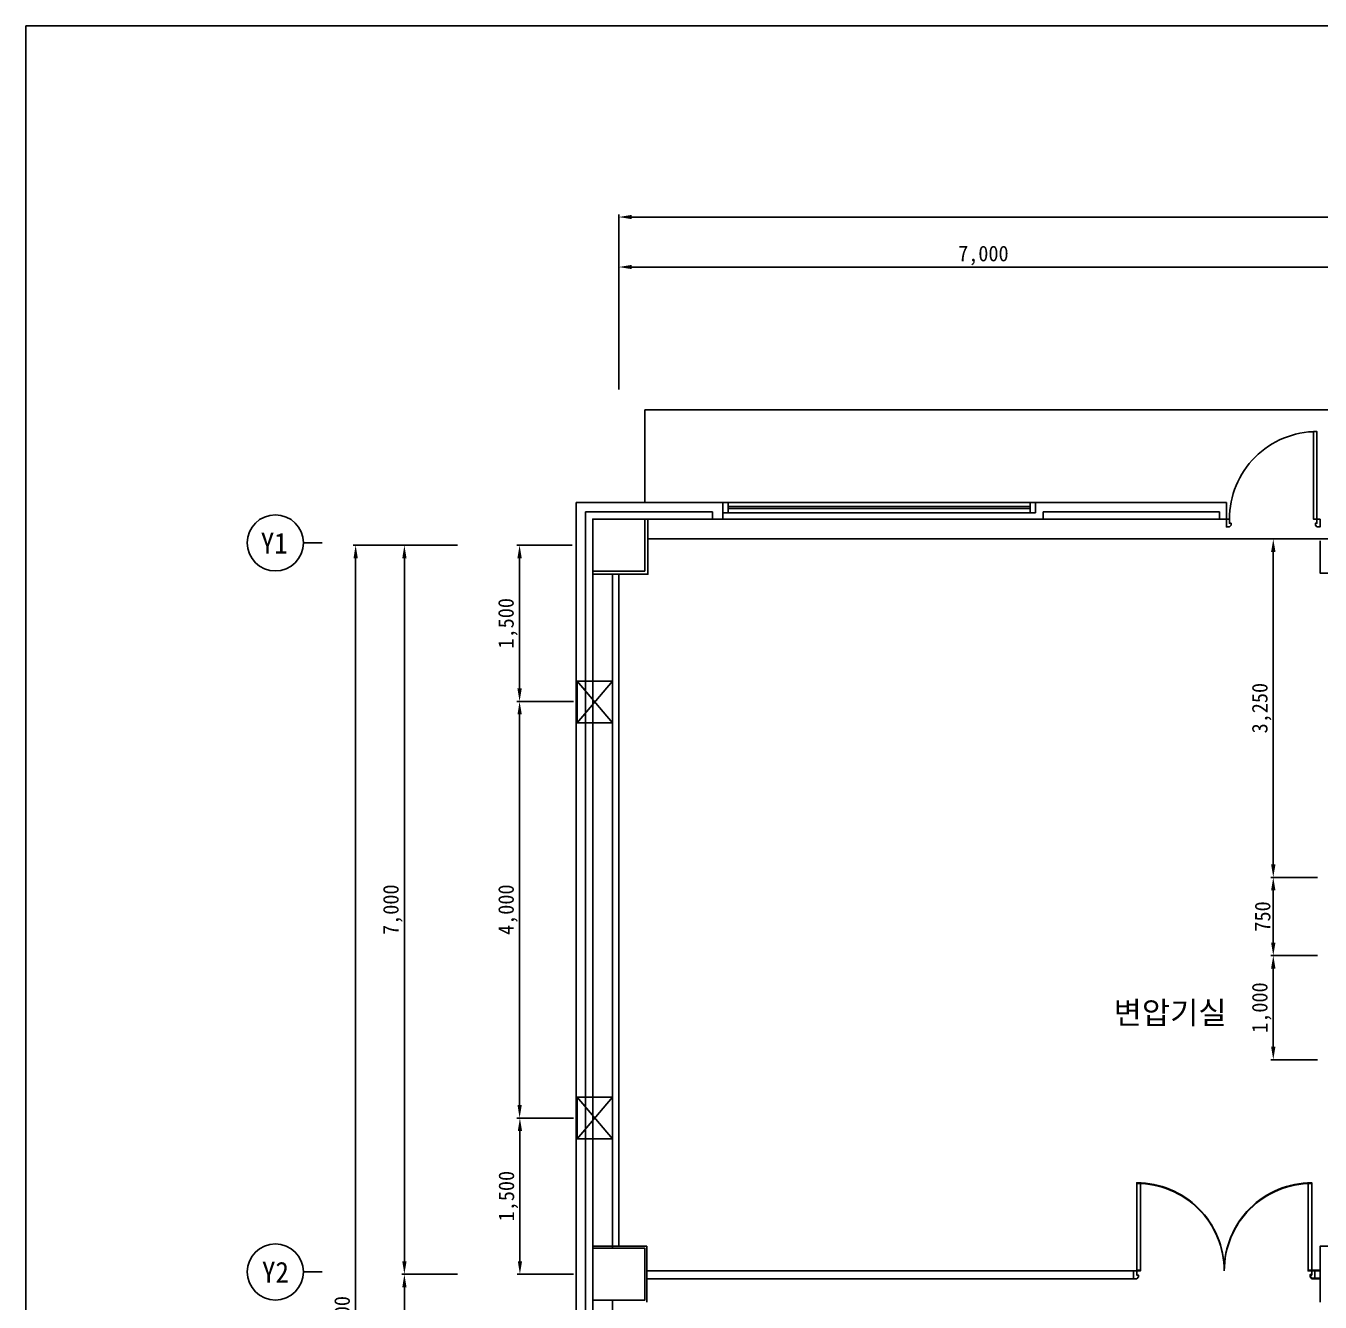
# Model space of a CAD drawing. Header units: millimetres. Extents: x 89299 to 129099, y -68303 to -37058.
# Drawn here: x 89299 to 101723, y -54757 to -42503 of the extents above; entities that cross this region are included whole.
import ezdxf
from ezdxf.enums import TextEntityAlignment as Align

# ---------------------------------------------------------------- set-up
doc = ezdxf.new("R2010")
doc.units = ezdxf.units.MM
for name, color, linetype in [('TT-BASE', 253, 'Continuous'), ('TZ-BASE', 253, 'Continuous'), ('TZ-DIMS', 1, 'Continuous'), ('TZ-LEAL', 1, 'Continuous'), ('TZ-LEAT', 3, 'Continuous')]:
    doc.layers.add(name, color=color, linetype=linetype)
doc.layers.add('TX-PAPR', color=2, linetype='Continuous', plot=False)
doc.styles.get("Standard").update_dxf_attribs({"font": 'GulimChe.ttf'})
doc.linetypes.add('BATTINB', pattern='A,0,-0.0025,[134,GulimChe.ttf,S=0.0025,R=0,X=-0.0025,Y=0.01],-0.005,[134,GulimChe.ttf,S=0.0025,R=180,X=0.0025,Y=0.01],-0.0025', length=0.01)
doc.dimstyles.new('D50', dxfattribs={"dimscale": 50, "dimtxt": 3, "dimasz": 2.5, "dimexe": 0.5, "dimexo": 0.5, "dimgap": 0.5, "dimtad": 1, "dimdec": 0, "dimzin": 1, "dimdsep": 46, "dimlunit": 6, "dimtxsty": 'Standard', "dimcen": 1, "dimclrd": 1, "dimclre": 1, "dimclrt": 3, "dimadec": 0, "dimazin": 0, "dimtfac": 1, "dimtdec": 0, "dimtix": 1, "dimtmove": 2, "dimatfit": 3, "dimfxl": 0, "dimtvp": 2, "dimlwd": -1, "dimlwe": -1, "dimarcsym": 0})

# ---------------------------------------------------------------- blocks, each defined once
blk = doc.blocks.new('*D17')
at = {"layer": 'DEFPOINTS', "color": 0, "ltscale": 0.1}
for p in [(101991, -44819), (94990, -46021), (101991, -46021)]:
    blk.add_point(p, dxfattribs=at)
at = {"layer": 'TZ-DIMS', "color": 1, "ltscale": 0.1}
for p, q in [((94990, -45996), (94990, -44794)), ((95115, -44819), (101866, -44819)), ((101991, -45996), (101991, -44794))]:
    blk.add_line(p, q, dxfattribs=at)
for points in [[(95115, -44798), (95115, -44839), (94990, -44819)], [(101866, -44798), (101866, -44839), (101991, -44819)]]:
    blk.add_solid(points, dxfattribs=at)
at = {"layer": 'TZ-DIMS', "color": 3, "ltscale": 0.1, "insert": (98490, -44708), "char_height": 150, "attachment_point": 5}
blk.add_mtext('7,000', dxfattribs=at)
blk = doc.blocks.new('*D23')
at = {"layer": 'DEFPOINTS', "color": 0, "ltscale": 0.1}
for p in [(121991, -44339), (94990, -46021), (121991, -46021)]:
    blk.add_point(p, dxfattribs=at)
at = {"layer": 'TZ-DIMS', "color": 1, "ltscale": 0.1}
for p, q in [((94990, -45996), (94990, -44314)), ((95115, -44339), (121866, -44339)), ((121991, -45996), (121991, -44314))]:
    blk.add_line(p, q, dxfattribs=at)
for points in [[(95115, -44318), (95115, -44359), (94990, -44339)], [(121866, -44318), (121866, -44359), (121991, -44339)]]:
    blk.add_solid(points, dxfattribs=at)
at = {"layer": 'TZ-DIMS', "color": 3, "ltscale": 0.1, "insert": (108490, -44228), "char_height": 150, "attachment_point": 5}
blk.add_mtext('27,000', dxfattribs=at)
blk = doc.blocks.new('*D3')
at = {"layer": 'DEFPOINTS', "color": 0, "ltscale": 0.1}
for p in [(92932, -54489), (93466, -54489), (93466, -62489)]:
    blk.add_point(p, dxfattribs=at)
at = {"layer": 'TZ-DIMS', "color": 1, "ltscale": 0.1}
for p, q in [((93441, -54489), (92907, -54489)), ((92932, -62364), (92932, -54614)), ((93441, -62489), (92907, -62489))]:
    blk.add_line(p, q, dxfattribs=at)
for points in [[(92912, -54614), (92953, -54614), (92932, -54489)], [(92912, -62364), (92953, -62364), (92932, -62489)]]:
    blk.add_solid(points, dxfattribs=at)
at = {"layer": 'TZ-DIMS', "color": 3, "ltscale": 0.1, "insert": (92821, -58489), "char_height": 150, "attachment_point": 5, "rotation": 90}
blk.add_mtext('8,000', dxfattribs=at)
blk = doc.blocks.new('*D4')
at = {"layer": 'DEFPOINTS', "color": 0, "ltscale": 0.1}
for p in [(93466, -47489), (92932, -54489), (93466, -54489)]:
    blk.add_point(p, dxfattribs=at)
at = {"layer": 'TZ-DIMS', "color": 1, "ltscale": 0.1}
for p, q in [((93441, -47489), (92907, -47489)), ((92932, -47614), (92932, -54364)), ((93441, -54489), (92907, -54489))]:
    blk.add_line(p, q, dxfattribs=at)
for points in [[(92912, -47614), (92953, -47614), (92932, -47489)], [(92912, -54364), (92953, -54364), (92932, -54489)]]:
    blk.add_solid(points, dxfattribs=at)
at = {"layer": 'TZ-DIMS', "color": 3, "ltscale": 0.1, "insert": (92821, -50989), "char_height": 150, "attachment_point": 5, "rotation": 90}
blk.add_mtext('7,000', dxfattribs=at)
blk = doc.blocks.new('*D5')
at = {"layer": 'DEFPOINTS', "color": 0, "ltscale": 0.1}
for p in [(93266, -47489), (92464, -62489), (93266, -62489)]:
    blk.add_point(p, dxfattribs=at)
at = {"layer": 'TZ-DIMS', "color": 1, "ltscale": 0.1}
for p, q in [((93241, -47489), (92439, -47489)), ((92464, -47614), (92464, -62364)), ((93241, -62489), (92439, -62489))]:
    blk.add_line(p, q, dxfattribs=at)
for points in [[(92444, -47614), (92485, -47614), (92464, -47489)], [(92444, -62364), (92485, -62364), (92464, -62489)]]:
    blk.add_solid(points, dxfattribs=at)
at = {"layer": 'TZ-DIMS', "color": 3, "ltscale": 0.1, "insert": (92353, -54989), "char_height": 150, "attachment_point": 5, "rotation": 90}
blk.add_mtext('15,000', dxfattribs=at)
blk = doc.blocks.new('*D30')
at = {"layer": 'DEFPOINTS', "color": 0, "ltscale": 0.1}
for p in [(94568, -47489), (94038, -48989), (94568, -48989)]:
    blk.add_point(p, dxfattribs=at)
at = {"layer": 'TZ-DIMS', "color": 1, "ltscale": 0.1}
for p, q in [((94543, -47489), (94013, -47489)), ((94038, -47614), (94038, -48864)), ((94543, -48989), (94013, -48989))]:
    blk.add_line(p, q, dxfattribs=at)
for points in [[(94017, -47614), (94059, -47614), (94038, -47489)], [(94017, -48864), (94059, -48864), (94038, -48989)]]:
    blk.add_solid(points, dxfattribs=at)
at = {"layer": 'TZ-DIMS', "color": 3, "ltscale": 0.1, "insert": (93926, -48239), "char_height": 150, "attachment_point": 5, "rotation": 90}
blk.add_mtext('1,500', dxfattribs=at)
blk = doc.blocks.new('*D31')
at = {"layer": 'DEFPOINTS', "color": 0, "ltscale": 0.1}
for p in [(94582, -48989), (94038, -52989), (94582, -52989)]:
    blk.add_point(p, dxfattribs=at)
at = {"layer": 'TZ-DIMS', "color": 1, "ltscale": 0.1}
for p, q in [((94557, -48989), (94013, -48989)), ((94038, -49114), (94038, -52864)), ((94557, -52989), (94013, -52989))]:
    blk.add_line(p, q, dxfattribs=at)
for points in [[(94018, -49114), (94059, -49114), (94038, -48989)], [(94018, -52864), (94059, -52864), (94038, -52989)]]:
    blk.add_solid(points, dxfattribs=at)
at = {"layer": 'TZ-DIMS', "color": 3, "ltscale": 0.1, "insert": (93927, -50989), "char_height": 150, "attachment_point": 5, "rotation": 90}
blk.add_mtext('4,000', dxfattribs=at)
blk = doc.blocks.new('*D32')
at = {"layer": 'DEFPOINTS', "color": 0, "ltscale": 0.1}
for p in [(94041, -52989), (94582, -52989), (94582, -54489)]:
    blk.add_point(p, dxfattribs=at)
at = {"layer": 'TZ-DIMS', "color": 1, "ltscale": 0.1}
for p, q in [((94557, -52989), (94016, -52989)), ((94041, -54364), (94041, -53114)), ((94557, -54489), (94016, -54489))]:
    blk.add_line(p, q, dxfattribs=at)
for points in [[(94021, -53114), (94062, -53114), (94041, -52989)], [(94021, -54364), (94062, -54364), (94041, -54489)]]:
    blk.add_solid(points, dxfattribs=at)
at = {"layer": 'TZ-DIMS', "color": 3, "ltscale": 0.1, "insert": (93930, -53739), "char_height": 150, "attachment_point": 5, "rotation": 90}
blk.add_mtext('1,500', dxfattribs=at)
blk = doc.blocks.new('*D51')
at = {"layer": 'DEFPOINTS', "color": 0}
for p in [(101722, -47429), (101273, -50679), (101722, -50679)]:
    blk.add_point(p, dxfattribs=at)
at = {"layer": 'TT-BASE', "color": 1}
for p, q in [((101697, -47429), (101248, -47429)), ((101273, -47554), (101273, -50554)), ((101697, -50679), (101248, -50679))]:
    blk.add_line(p, q, dxfattribs=at)
for points in [[(101252, -47554), (101294, -47554), (101273, -47429)], [(101252, -50554), (101294, -50554), (101273, -50679)]]:
    blk.add_solid(points, dxfattribs=at)
at = {"layer": 'TT-BASE', "color": 3, "insert": (101162, -49054), "char_height": 150, "attachment_point": 5, "rotation": 90}
blk.add_mtext('3,250', dxfattribs=at)
blk = doc.blocks.new('*D52')
at = {"layer": 'DEFPOINTS', "color": 0}
for p in [(101722, -50679), (101273, -51429), (101722, -51429)]:
    blk.add_point(p, dxfattribs=at)
at = {"layer": 'TT-BASE', "color": 1}
for p, q in [((101697, -50679), (101248, -50679)), ((101273, -50804), (101273, -51304)), ((101697, -51429), (101248, -51429))]:
    blk.add_line(p, q, dxfattribs=at)
for points in [[(101252, -50804), (101294, -50804), (101273, -50679)], [(101252, -51304), (101294, -51304), (101273, -51429)]]:
    blk.add_solid(points, dxfattribs=at)
at = {"layer": 'TT-BASE', "color": 3, "insert": (101171, -51054), "char_height": 150, "attachment_point": 5, "rotation": 90}
blk.add_mtext('750', dxfattribs=at)
blk = doc.blocks.new('*D53')
at = {"layer": 'DEFPOINTS', "color": 0}
for p in [(101722, -51429), (101273, -52429), (101722, -52429)]:
    blk.add_point(p, dxfattribs=at)
at = {"layer": 'TT-BASE', "color": 1}
for p, q in [((101697, -51429), (101248, -51429)), ((101273, -51554), (101273, -52304)), ((101697, -52429), (101248, -52429))]:
    blk.add_line(p, q, dxfattribs=at)
for points in [[(101252, -51554), (101294, -51554), (101273, -51429)], [(101252, -52304), (101294, -52304), (101273, -52429)]]:
    blk.add_solid(points, dxfattribs=at)
at = {"layer": 'TT-BASE', "color": 3, "insert": (101162, -51929), "char_height": 150, "attachment_point": 5, "rotation": 90}
blk.add_mtext('1,000', dxfattribs=at)

msp = doc.modelspace()

# ---------------------------------------------------------------- linework, layer by layer
at = {"layer": 'TX-PAPR'}
msp.add_lwpolyline([(89298.8, -68303.4), (129098.8, -68303.4), (129098.8, -42503.4), (89298.8, -42503.4)], close=True, dxfattribs=at)
at = {"layer": 'TZ-BASE', "linetype": 'BATTINB'}
for p, q in [((102240.3, -46188.8), (95240.4, -46188.8)), ((95240.4, -46188.8), (95240.4, -47078.6)), ((95240.4, -46188.8), (95240.4, -47078.6)), ((104325.6, -47428.6), (95270.3, -47428.6)), ((94929.6, -48795.4), (94929.6, -47768.6)), ((94990.8, -54220.6), (94990.8, -47768.6)), ((94589.6, -48795.4), (94929.6, -49195.4)), ((94589.6, -49195.4), (94929.6, -48795.4)), ((94929.6, -49195.4), (94929.6, -54238.6)), ((94589.6, -52788.6), (94929.6, -53188.6)), ((94589.6, -53188.6), (94929.6, -52788.6)), ((94740.3, -54220.6), (95258.3, -54220.6)), ((95258.3, -54220.6), (95258.3, -54756.6)), ((94929.6, -54738.6), (94929.6, -62220.6))]:
    msp.add_line(p, q, dxfattribs=at)
at = {"layer": 'TZ-BASE'}
for p, q in [((94582.3, -47078.6), (94582.3, -62898.6)), ((95990, -47078.6), (94582.3, -47078.6)), ((96040, -47078.6), (98940, -47078.6)), ((94672.3, -47168.6), (94672.3, -62814.6)), ((95890, -47168.6), (94672.3, -47168.6)), ((95890, -47168.6), (95890, -47238.6)), ((96040, -47118.6), (98940, -47118.6)), ((96040, -47138.6), (98940, -47138.6)), ((96040, -47178.6), (98940, -47178.6)), ((100822.6, -47238.4), (94740.3, -47238.6)), ((94740.3, -47238.6), (94740.3, -54613.6)), ((99970.8, -47238.4), (99064, -47238.4)), ((99010, -47429.6), (99010, -47429.3)), ((94740, -54738.9), (94740, -62238.9))]:
    msp.add_line(p, q, dxfattribs=at)
at = {"layer": 'TZ-BASE', "ltscale": 0.1}
for p, q in [((95990, -47238.6), (95990, -47078.6)), ((95990, -47078.6), (95990, -47238.6)), ((100822.6, -47078.6), (98990, -47078.6)), ((100822.6, -47314.4), (100822.6, -47078.6)), ((99064, -47238.4), (99064, -47168.4)), ((100757, -47238.6), (100757, -47168.6)), ((95990, -47238.6), (95890, -47238.6)), ((94740.3, -47738.6), (94930.3, -47738.6)), ((95258, -54456.6), (99932.6, -54456.6)), ((95258, -54532.6), (99932.6, -54532.6)), ((101672.6, -54450.6), (101722.6, -54450.6)), ((101672.6, -54450.6), (101672.6, -54526.6)), ((101672.6, -54456.6), (101722.6, -54456.6)), ((101672.6, -54456.6), (101672.6, -54532.6)), ((101672.6, -54526.6), (101722.6, -54526.6)), ((101672.6, -54532.6), (101722.6, -54532.6))]:
    msp.add_line(p, q, dxfattribs=at)
for points in [[(101692.6, -47238.4), (101692.6, -46398.4, 0.4142136), (100852.6, -47238.4, 0.4142136)], [(99962.6, -54450.6), (99962.6, -53610.6, -0.4142136), (100802.6, -54450.6, -0.4142136)], [(99962.6, -54456.6), (99962.6, -53616.6, -0.4142136), (100802.6, -54456.6, -0.4142136)], [(101642.6, -54450.6), (101642.6, -53610.6, 0.4142136), (100802.6, -54450.6, 0.4142136)], [(101642.6, -54456.6), (101642.6, -53616.6, 0.4142136), (100802.6, -54456.6, 0.4142136)]]:
    msp.add_lwpolyline(points, format="xyb", dxfattribs=at)
for points in [[(101692.6, -47238.4), (101657.6, -47238.4), (101657.6, -46398.4), (101692.6, -46398.4)], [(99064, -47168.4), (100757, -47168.6)], [(99962.6, -54450.6), (99997.6, -54450.6), (99997.6, -53610.6), (99962.6, -53610.6)], [(99962.6, -54456.6), (99997.6, -54456.6), (99997.6, -53616.6), (99962.6, -53616.6)], [(101642.6, -54450.6), (101607.6, -54450.6), (101607.6, -53610.6), (101642.6, -53610.6)], [(101642.6, -54456.6), (101607.6, -54456.6), (101607.6, -53616.6), (101642.6, -53616.6)]]:
    msp.add_lwpolyline(points, dxfattribs=at)
at = {"layer": 'TZ-BASE'}
for points in [[(95990, -47178.6), (96040, -47178.6), (96040, -47078.6), (95990, -47078.6)], [(95990, -47178.6), (96040, -47178.6), (96040, -47078.6), (95990, -47078.6)], [(98990, -47178.6), (98940, -47178.6), (98940, -47078.6), (98990, -47078.6)], [(98990, -47178.6), (98940, -47178.6), (98940, -47078.6), (98990, -47078.6)], [(94740.3, -47738.6), (95240.3, -47738.6), (95240.3, -47238.6), (94740.3, -47238.6)], [(94740.3, -54738.6), (95240.3, -54738.6), (95240.3, -54238.6), (94740.3, -54238.6)]]:
    msp.add_lwpolyline(points, close=True, dxfattribs=at)
at = {"layer": 'TZ-BASE', "linetype": 'BATTINB'}
for points in [[(95270.3, -47238.6), (95270.3, -47768.6), (94740.3, -47768.6)], [(101722.3, -47446.6), (101722.3, -47756.6), (102022.6, -47756.6), (102022.6, -54220.9), (101722.6, -54220.9), (101722.6, -54756.9)]]:
    msp.add_lwpolyline(points, dxfattribs=at)
at = {"layer": 'TZ-BASE', "ltscale": 0.1}
for points in [[(100822.6, -47238.4), (100852.6, -47238.4), (100852.6, -47278.4), (100867.6, -47278.4), (100867.6, -47296.4), (100852.6, -47314.4), (100822.6, -47314.4)], [(101722.6, -47238.4), (101692.6, -47238.4), (101692.6, -47278.4), (101677.6, -47278.4), (101677.6, -47296.4), (101692.6, -47314.4), (101722.6, -47314.4)], [(99932.6, -54456.6), (99962.6, -54456.6), (99962.6, -54496.6), (99977.6, -54496.6), (99977.6, -54514.6), (99962.6, -54532.6), (99932.6, -54532.6)], [(101672.6, -54450.6), (101642.6, -54450.6), (101642.6, -54490.6), (101627.6, -54490.6), (101627.6, -54508.6), (101642.6, -54526.6), (101672.6, -54526.6)], [(101672.6, -54456.6), (101642.6, -54456.6), (101642.6, -54496.6), (101627.6, -54496.6), (101627.6, -54514.6), (101642.6, -54532.6), (101672.6, -54532.6)]]:
    msp.add_lwpolyline(points, close=True, dxfattribs=at)
at = {"layer": 'TZ-BASE', "linetype": 'BATTINB'}
for points in [[(94589.6, -49195.4), (94589.6, -48795.4), (94929.6, -48795.4), (94929.6, -49195.4)], [(94589.6, -53188.6), (94589.6, -52788.6), (94929.6, -52788.6), (94929.6, -53188.6)]]:
    msp.add_lwpolyline(points, close=True, dxfattribs=at)
at = {"layer": 'TZ-BASE'}
for centre, start, end in [((99009.3, -47429.3), 0, 90), ((94930.3, -49145.7), 90, 180)]:
    msp.add_arc(centre, 0.7, start, end, dxfattribs=at)
at = {"layer": 'TZ-LEAL'}
for p, q in [((92142.8, -47467.1), (91963, -47467.1)), ((92142.8, -54467.1), (91963, -54467.1))]:
    msp.add_line(p, q, dxfattribs=at)
for centre in [(91693.4, -47467.1), (91693.4, -54467.1)]:
    msp.add_circle(centre, 269.6, dxfattribs=at)

# ---------------------------------------------------------------- texts
at = {"layer": 'TZ-BASE', "linetype": 'BATTINB', "ltscale": 0.1}
msp.add_text('변압기실', height=216, dxfattribs=at).set_placement((100282.7, -51978.3), align=Align.MIDDLE_CENTER)
at = {"layer": 'TZ-LEAT', "ltscale": 0.1}
for s, p in [('Y1', (91682.7, -47470.5)), ('Y2', (91694.7, -54469.5))]:
    msp.add_text(s, height=200, dxfattribs=at).set_placement(p, align=Align.MIDDLE_CENTER)

# ---------------------------------------------------------------- dimensions: what is measured, and where the dimension line sits
at = {"layer": 'TT-BASE'}
for base, p1, p2, picture, middle in [((101272.7, -50678.6), (101721.6, -47428.6), (101721.6, -50678.6), '*D51', (101161.6, -49053.6)), ((101272.7, -51428.6), (101721.6, -50678.6), (101721.6, -51428.6), '*D52', (101170.8, -51053.6)), ((101272.7, -52428.6), (101721.6, -51428.6), (101721.6, -52428.6), '*D53', (101161.5, -51928.6))]:
    dim = msp.add_linear_dim(base=base, p1=p1, p2=p2, angle=90, dimstyle='D50', dxfattribs=at)
    dim.commit()
    dim.dimension.update_dxf_attribs({"geometry": picture, "text_midpoint": middle})
at = {"layer": 'TZ-DIMS', "ltscale": 0.1}
for base, p2, picture, middle in [((121990.6, -44338.6), (121990.6, -46020.8), '*D23', (108490.4, -44227.5)), ((101990.6, -44818.6), (101990.6, -46020.8), '*D17', (98490.4, -44707.5))]:
    dim = msp.add_linear_dim(base=base, p1=(94990.3, -46020.8), p2=p2, dimstyle='D50', dxfattribs=at)
    dim.commit()
    dim.dimension.update_dxf_attribs({"geometry": picture, "text_midpoint": middle})
for base, p1, p2, picture, middle in [((92464.4, -62488.6), (93265.6, -47488.6), (93265.6, -62488.6), '*D5', (92353.3, -54988.6)), ((92932.5, -54488.6), (93465.8, -47488.6), (93465.8, -54488.6), '*D4', (92821.4, -50988.6)), ((94037.7, -48988.6), (94568.5, -47488.6), (94568.5, -48988.6), '*D30', (93926.5, -48238.6)), ((94038.4, -52988.6), (94582.3, -48988.6), (94582.3, -52988.6), '*D31', (93927.2, -50988.6)), ((94041.5, -52988.6), (94582.3, -54488.6), (94582.3, -52988.6), '*D32', (93930.3, -53738.6)), ((92932.5, -54488.6), (93465.8, -62488.6), (93465.8, -54488.6), '*D3', (92821.4, -58488.6))]:
    dim = msp.add_linear_dim(base=base, p1=p1, p2=p2, angle=90, dimstyle='D50', dxfattribs=at)
    dim.commit()
    dim.dimension.update_dxf_attribs({"geometry": picture, "text_midpoint": middle})

doc.saveas('drawing.dxf')
